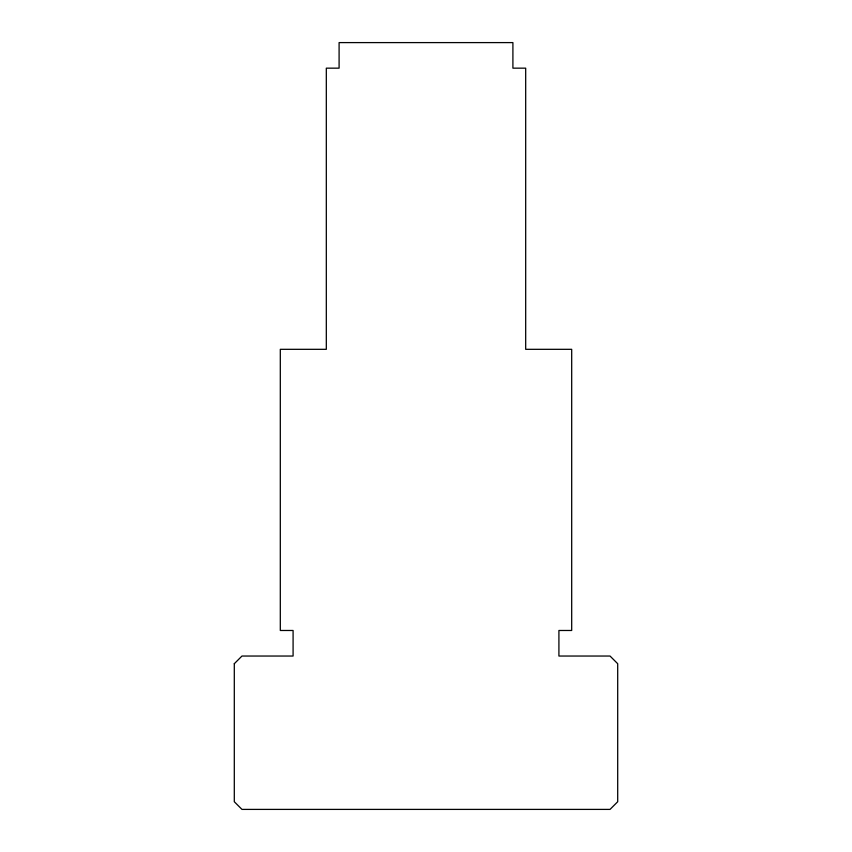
<?xml version="1.0" encoding="UTF-8"?>
<svg xmlns="http://www.w3.org/2000/svg" width="852" height="852" viewBox="0 0 852 852"><rect width="100%" height="100%" fill="white"/><g stroke="black" fill="none" stroke-linecap="round" stroke-linejoin="round"><path stroke-width="1.28" d="M234.3 663.708L234.3 801.732L241.968 809.4L610.032 809.4L617.7 801.732L617.7 663.708L610.032 656.04L558.912 656.04L558.912 630.48L571.692 630.48L571.692 349.32L525.684 349.32L525.684 68.16L512.904 68.16L512.904 42.6L339.096 42.6L339.096 68.16L326.316 68.16L326.316 349.32L280.308 349.32L280.308 630.48L293.088 630.48L293.088 656.04L241.968 656.04L234.3 663.708"/></g></svg>
